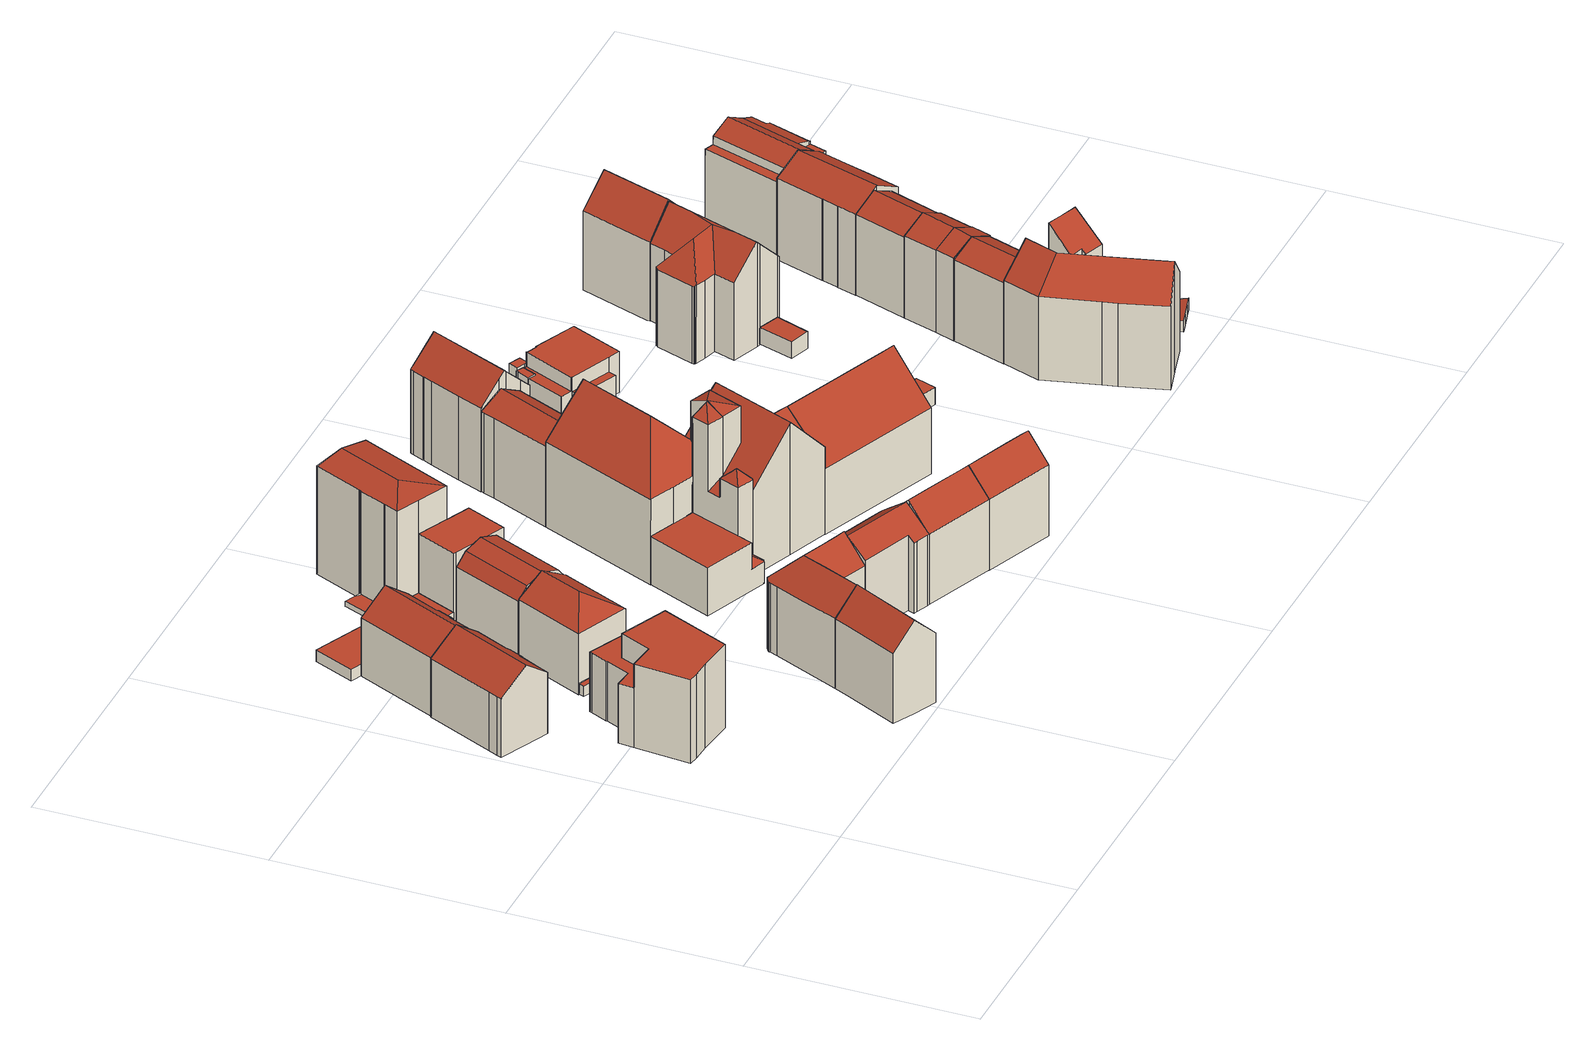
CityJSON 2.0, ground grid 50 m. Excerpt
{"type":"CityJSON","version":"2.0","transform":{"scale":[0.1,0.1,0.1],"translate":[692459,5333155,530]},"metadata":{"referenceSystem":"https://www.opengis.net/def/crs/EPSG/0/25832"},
"CityObjects":{
"building1":{"type":"Building","attributes":{"Gemeindeschluessel":"09162000","HoeheDach":"549.427","HoeheGrund":"530.940","Methode":"1000","NiedrigsteTraufeDesGebaeudes":"544.504","Geometrietyp2DReferenz":"3000","function":"31001_9998","roofType":"3100","measuredHeight":18.49,"storeysAboveGround":4},"geometry":[{"type":"MultiSurface","lod":"2","boundaries":[[[0,1,2,3]],[[2,1,4,5,6,7,8,9,10,11]],[[12,11,10,13,14,15,16]],[[17,4,1,0]],[[10,9,18,19,20,13]],[[18,9,8,21]],[[22,5,4,17]],[[23,14,13,20]],[[24,16,15,25]],[[21,26,27,22,17,0,3,28,29,24,25,23,20,19,18]],[[25,15,14,23]],[[26,7,6,27]],[[27,6,5,22]],[[21,8,7,26]],[[29,28,3,2,11,12,16,24]]],"semantics":{"surfaces":[{"type":"WallSurface"},{"type":"RoofSurface"},{"type":"GroundSurface"}],"values":[0,1,1,0,0,0,0,0,0,2,0,0,0,0,0]}}]},
"building2":{"type":"Building","attributes":{"Gemeindeschluessel":"09162000","HoeheDach":"550.210","HoeheGrund":"530.811","Methode":"1000","NiedrigsteTraufeDesGebaeudes":"544.610","Geometrietyp2DReferenz":"3000","function":"31001_1000","roofType":"9999","measuredHeight":19.4,"storeysAboveGround":5},"geometry":[{"type":"MultiSurface","lod":"2","boundaries":[[[30,31,32,33]],[[34,35,36,37]],[[38,39,40,41,42,43,44,45,46,47,48,49,50,51]],[[39,52,53,40]],[[54,45,44,55]],[[56,57,58,59,60,30,33,34,37,61,62,63,64,65,66,54,55]],[[58,41,40,59]],[[61,51,50,62]],[[62,50,49,63]],[[38,67,52,39]],[[59,40,53,68,60]],[[57,42,41,58]],[[60,68,31,30]],[[51,69,67,38]],[[64,48,47,65]],[[35,32,31,68,53,52,67,69,36]],[[66,46,45,54]],[[33,32,35,34]],[[37,36,69,51,61]],[[65,47,46,66]],[[56,43,42,57]],[[55,44,43,56]],[[63,49,48,64]]],"semantics":{"surfaces":[{"type":"WallSurface"},{"type":"RoofSurface"},{"type":"GroundSurface"}],"values":[0,0,1,0,0,2,0,0,0,0,0,0,0,0,0,1,0,0,0,0,0,0,0]}}]},
"building3":{"type":"Building","attributes":{"Gemeindeschluessel":"09162000","HoeheDach":"549.444","HoeheGrund":"531.095","Methode":"2000","NiedrigsteTraufeDesGebaeudes":"544.050","Geometrietyp2DReferenz":"3000","function":"31001_9998","roofType":"3100","measuredHeight":18.35,"storeysAboveGround":4},"geometry":[{"type":"MultiSurface","lod":"2","boundaries":[[[70,71,72,73]],[[74,70,73,75,76,77,78,79,80]],[[77,81,82,78]],[[75,83,84,76]],[[79,85,86,80]],[[87,88,89,86,85]],[[73,72,83,75]],[[76,84,81,77]],[[78,82,87,85,79]],[[74,89,88,71,70]],[[80,86,89,74]],[[82,81,84,83,72,71,88,87]]],"semantics":{"surfaces":[{"type":"WallSurface"},{"type":"GroundSurface"},{"type":"RoofSurface"}],"values":[0,1,0,0,0,2,0,0,0,0,0,2]}}]},
"building4":{"type":"Building","attributes":{"Gemeindeschluessel":"09162000","HoeheDach":"533.754","HoeheGrund":"531.356","Methode":"1000","NiedrigsteTraufeDesGebaeudes":"533.754","Geometrietyp2DReferenz":"3000","function":"51009_1610","roofType":"1000","measuredHeight":2.4},"geometry":[{"type":"MultiSurface","lod":"2","boundaries":[[[90,91,92,93]],[[94,95,91,90]],[[96,97,95,94]],[[93,92,97,96]],[[94,90,93,96]],[[97,92,91,95]]],"semantics":{"surfaces":[{"type":"WallSurface"},{"type":"GroundSurface"},{"type":"RoofSurface"}],"values":[0,0,0,0,1,2]}}]},
"building5":{"type":"Building","attributes":{"Gemeindeschluessel":"09162000","HoeheDach":"552.947","HoeheGrund":"531.330","Methode":"1000","NiedrigsteTraufeDesGebaeudes":"547.416","Geometrietyp2DReferenz":"3000","function":"31001_1000","roofType":"3100","measuredHeight":21.62,"storeysAboveGround":5},"geometry":[{"type":"MultiSurface","lod":"2","boundaries":[[[98,99,100,101,102,103]],[[104,105,103,102,101,106,107,108]],[[109,110,108,107,106,111]],[[111,106,101,100]],[[105,104,112,113,98,103]],[[108,110,112,104]],[[112,110,109,113]],[[113,109,111,100,99,98]]],"semantics":{"surfaces":[{"type":"WallSurface"},{"type":"GroundSurface"},{"type":"RoofSurface"}],"values":[0,1,0,0,0,0,2,2]}}]},
"building6":{"type":"Building","attributes":{"Gemeindeschluessel":"09162000","HoeheDach":"549.270","HoeheGrund":"531.230","Methode":"2000","NiedrigsteTraufeDesGebaeudes":"545.328","Geometrietyp2DReferenz":"3000","function":"31001_1000","roofType":"3200","measuredHeight":18.04,"storeysAboveGround":4},"geometry":[{"type":"MultiSurface","lod":"2","boundaries":[[[114,115,116,117,118,119]],[[117,120,118]],[[120,121,122,123,118]],[[124,125,116,115]],[[115,114,119,126,127,128,124]],[[117,116,125,121,120]],[[122,121,125,124,128,127,126,123]],[[118,123,126,119]]],"semantics":{"surfaces":[{"type":"WallSurface"},{"type":"RoofSurface"},{"type":"GroundSurface"}],"values":[0,1,1,0,2,1,0,0]}}]},
"building7":{"type":"Building","attributes":{"Gemeindeschluessel":"09162000","HoeheDach":"533.788","HoeheGrund":"531.127","Methode":"1000","NiedrigsteTraufeDesGebaeudes":"533.788","Geometrietyp2DReferenz":"3000","function":"31001_2000","roofType":"1000","measuredHeight":2.66},"geometry":[{"type":"MultiSurface","lod":"2","boundaries":[[[129,130,131,132]],[[133,134,131,130]],[[130,129,135,133]],[[133,135,136,134]],[[131,134,136,132]],[[132,136,135,129]]],"semantics":{"surfaces":[{"type":"GroundSurface"},{"type":"WallSurface"},{"type":"RoofSurface"}],"values":[0,1,1,2,1,1]}}]},
"building8":{"type":"Building","attributes":{"Gemeindeschluessel":"09162000","HoeheDach":"552.898","HoeheGrund":"531.280","Methode":"1000","NiedrigsteTraufeDesGebaeudes":"547.350","Geometrietyp2DReferenz":"3000","function":"31001_1000","roofType":"3100","measuredHeight":21.62,"storeysAboveGround":5},"geometry":[{"type":"MultiSurface","lod":"2","boundaries":[[[111,137,138,139,140,141,142,143,144,145,146]],[[140,139,147,148,149]],[[150,151,152,153,138]],[[148,147,154,155]],[[156,157,158,159]],[[160,144,143,161]],[[106,111,146,101]],[[151,162,163,164,165,152]],[[146,145,144,160,166,101]],[[138,153,152,165,167,158,157,154,147,139]],[[155,154,157,156]],[[163,162,168,169,108,106,101,166,160,161,170,171,149,148,155,156,159,172,164]],[[108,169,168,150,173,174]],[[167,165,164,172,159,158]],[[174,173,150,138,137,111]],[[108,174,111,106]],[[162,151,150,168]],[[161,143,142,170]],[[170,142,141,171]],[[171,141,140,149]]],"semantics":{"surfaces":[{"type":"RoofSurface"},{"type":"WallSurface"},{"type":"GroundSurface"}],"values":[0,1,0,1,1,1,1,1,1,0,1,2,1,1,0,1,1,1,1,1]}}]},
"building9":{"type":"Building","attributes":{"Gemeindeschluessel":"09162000","HoeheDach":"548.872","HoeheGrund":"531.219","Methode":"2000","NiedrigsteTraufeDesGebaeudes":"544.925","Geometrietyp2DReferenz":"3000","function":"31001_1000","roofType":"3100","measuredHeight":17.65,"storeysAboveGround":4},"geometry":[{"type":"MultiSurface","lod":"2","boundaries":[[[175,176,177,124]],[[178,179,180,181,182]],[[175,178,182,183,184,176]],[[185,184,183,186]],[[187,188,180,179]],[[189,181,180,188]],[[187,124,177,185,186,189,188]],[[187,179,178,175,124]],[[186,183,182,181,189]],[[177,176,184,185]]],"semantics":{"surfaces":[{"type":"WallSurface"},{"type":"RoofSurface"},{"type":"GroundSurface"}],"values":[0,0,0,1,0,1,0,2,1,1]}}]},
"building10":{"type":"Building","attributes":{"Gemeindeschluessel":"09162000","HoeheDach":"534.609","HoeheGrund":"531.160","Methode":"1000","NiedrigsteTraufeDesGebaeudes":"534.609","Geometrietyp2DReferenz":"3000","function":"31001_9998","roofType":"1000","measuredHeight":3.45,"storeysAboveGround":1},"geometry":[{"type":"MultiSurface","lod":"2","boundaries":[[[190,191,192,193]],[[192,191,194,195]],[[196,197,190,193]],[[197,194,191,190]],[[196,195,194,197]],[[193,192,195,196]]],"semantics":{"surfaces":[{"type":"WallSurface"},{"type":"RoofSurface"},{"type":"GroundSurface"}],"values":[0,1,2,0,0,0]}}]},
"building11":{"type":"Building","attributes":{"Gemeindeschluessel":"09162000","HoeheDach":"548.268","HoeheGrund":"531.150","Methode":"1000","NiedrigsteTraufeDesGebaeudes":"548.268","Geometrietyp2DReferenz":"3000","function":"31001_9998","roofType":"1000","measuredHeight":17.12,"storeysAboveGround":6},"geometry":[{"type":"MultiSurface","lod":"2","boundaries":[[[198,199,200,201]],[[202,203,204,205]],[[199,206,207,200]],[[206,199,198,208,203,202,209]],[[206,209,210,207]],[[209,202,205,210]],[[210,205,204,211,201,200,207]],[[203,208,211,204]],[[208,198,201,211]]],"semantics":{"surfaces":[{"type":"WallSurface"},{"type":"RoofSurface"},{"type":"GroundSurface"}],"values":[0,0,0,1,0,0,2,0,0]}}]},
"building12":{"type":"Building","attributes":{"Gemeindeschluessel":"09162000","HoeheDach":"557.270","HoeheGrund":"531.040","Methode":"2000","NiedrigsteTraufeDesGebaeudes":"532.200","Geometrietyp2DReferenz":"3000","function":"31001_9998","roofType":"3200","measuredHeight":26.23,"storeysAboveGround":9},"geometry":[{"type":"MultiSurface","lod":"2","boundaries":[[[212,213,214,215,216,217]],[[218,219,220,221,222,223,224,225]],[[226,227,228,229]],[[230,231,227,226]],[[232,233,234,222,221,235,236]],[[237,238,239,240,241,218,225]],[[214,213,231,230]],[[233,232,242,243]],[[241,244,245,235,221,220,219,218]],[[228,227,246,247]],[[227,231,213,212,246]],[[248,247,239,238]],[[229,228,247,248]],[[246,212,217,242,232,236,249,250,240,239,247]],[[243,242,217,216]],[[230,226,229,248,238,237,225,224,223,222,234,233,243,216,215,214]],[[240,250,249,236,235,245,244,241]]],"semantics":{"surfaces":[{"type":"WallSurface"},{"type":"RoofSurface"},{"type":"GroundSurface"}],"values":[0,0,0,0,0,0,0,0,1,1,1,0,0,1,0,2,0]}}]},
"building13":{"type":"Building","attributes":{"Gemeindeschluessel":"09162000","HoeheDach":"552.222","HoeheGrund":"531.120","Methode":"1000","NiedrigsteTraufeDesGebaeudes":"547.397","Geometrietyp2DReferenz":"3000","function":"31001_1000","roofType":"3100","measuredHeight":21.1,"storeysAboveGround":5},"geometry":[{"type":"MultiSurface","lod":"2","boundaries":[[[251,252,253,254]],[[255,256,165,257,258,259]],[[254,253,260,261]],[[262,263,255,259]],[[264,265,266,267]],[[257,165,268,269]],[[264,267,270,271,272,251,254,261,262,259,258,257,269,273,274]],[[261,260,263,262]],[[272,275,252,251]],[[276,266,265,277,278,268,165,256]],[[269,268,278,273]],[[274,277,265,264]],[[263,260,253,252,275,279,276,256,255]],[[273,278,277,274]],[[279,271,270,267,266,276]],[[271,279,275,272]]],"semantics":{"surfaces":[{"type":"WallSurface"},{"type":"GroundSurface"},{"type":"RoofSurface"}],"values":[0,0,0,0,0,0,1,0,0,2,0,0,2,0,0,0]}}]},
"building14":{"type":"Building","attributes":{"Gemeindeschluessel":"09162000","HoeheDach":"566.172","HoeheGrund":"531.125","Methode":"2000","NiedrigsteTraufeDesGebaeudes":"536.093","Geometrietyp2DReferenz":"3000","function":"31001_9998","roofType":"1000","measuredHeight":35.05,"storeysAboveGround":2},"geometry":[{"type":"MultiSurface","lod":"2","boundaries":[[[280,281,282,283]],[[284,285,286,287]],[[288,289,290,291,292,293]],[[294,280,283,295]],[[296,297,298,299,300]],[[301,302,296,300,292,291]],[[303,304,305,306,307]],[[306,305,308,309]],[[282,310,283]],[[309,308,286,285]],[[304,311,281,280,294,287,286,308,305]],[[287,294,295,284]],[[312,290,289,313]],[[299,293,292,300]],[[311,313,289,288,310,282,281]],[[304,303,314,315,302,301,312,313,311]],[[301,291,290,312]],[[298,316,317,299]],[[315,314,316,298,297]],[[318,307,306,309,319]],[[288,293,319,285,284,295,283,310]],[[309,285,319]],[[315,297,296,302]],[[317,318,319,293,299]],[[314,303,307,318,317,316]]],"semantics":{"surfaces":[{"type":"RoofSurface"},{"type":"WallSurface"},{"type":"GroundSurface"}],"values":[0,1,0,1,0,1,1,0,0,0,1,0,1,1,1,2,1,0,1,0,1,0,1,1,1]}}]},
"building15":{"type":"Building","attributes":{"Gemeindeschluessel":"09162000","HoeheDach":"552.764","HoeheGrund":"531.120","Methode":"1000","NiedrigsteTraufeDesGebaeudes":"547.438","Geometrietyp2DReferenz":"3000","function":"31001_1000","roofType":"3100","measuredHeight":21.64,"storeysAboveGround":5},"geometry":[{"type":"MultiSurface","lod":"2","boundaries":[[[320,321,322,267,323,271]],[[324,325,326,327,328,329]],[[329,328,330,331,332,322,321]],[[324,329,321,320,275]],[[333,330,328,327]],[[334,331,330,333]],[[272,275,320,271]],[[267,322,332,264]],[[264,332,331,334]],[[326,325,272,271,323,267,264,334,333,327]],[[325,324,275,272]]],"semantics":{"surfaces":[{"type":"WallSurface"},{"type":"RoofSurface"},{"type":"GroundSurface"}],"values":[0,0,1,1,0,0,0,0,0,2,0]}}]},
"building16":{"type":"Building","attributes":{"Gemeindeschluessel":"09162000","HoeheDach":"560.820","HoeheGrund":"531.040","Methode":"2000","NiedrigsteTraufeDesGebaeudes":"550.712","Geometrietyp2DReferenz":"3000","function":"31001_9998","roofType":"3200","measuredHeight":29.78,"storeysAboveGround":4},"geometry":[{"type":"MultiSurface","lod":"2","boundaries":[[[335,336,337,338]],[[339,340,341,342,343]],[[341,344,337,336,345,346,347,342]],[[348,349,350,351,352,353,354,335,338,355]],[[351,356,357,352]],[[353,352,357,347,346]],[[350,358,356,351]],[[348,340,339,349]],[[353,346,345,354]],[[338,337,344,355]],[[348,355,344,341,340]],[[354,345,336,335]],[[350,349,339,343,358]],[[343,342,347,357,356,358]]],"semantics":{"surfaces":[{"type":"WallSurface"},{"type":"RoofSurface"},{"type":"GroundSurface"}],"values":[0,1,1,2,0,0,0,0,0,0,0,0,0,1]}}]},
"building17":{"type":"Building","attributes":{"Gemeindeschluessel":"09162000","HoeheDach":"566.420","HoeheGrund":"530.982","Methode":"2000","NiedrigsteTraufeDesGebaeudes":"550.493","Geometrietyp2DReferenz":"3000","function":"31001_9998","roofType":"3100","measuredHeight":35.44,"storeysAboveGround":5},"geometry":[{"type":"MultiSurface","lod":"2","boundaries":[[[348,359,360,361,362,363]],[[364,363,362]],[[365,366,367,368]],[[369,370,371,372,373]],[[374,366,365,375,369,373,376,377]],[[378,379,380,381]],[[382,364,362,361]],[[379,360,359,380]],[[365,368,381,380,359,348,355,338,370,369,375]],[[383,384,385,386]],[[383,386,363]],[[378,387,372,371,388,389,385,384,382,361,360,379]],[[364,382,384,383]],[[374,377,390]],[[374,390,376,373,372,387,367,366]],[[364,383,363]],[[377,376,390]],[[338,388,371,370]],[[355,348,363,386,385,389]],[[381,368,367,387,378]],[[389,388,338,355]]],"semantics":{"surfaces":[{"type":"WallSurface"},{"type":"RoofSurface"},{"type":"GroundSurface"}],"values":[0,1,0,0,0,0,0,0,2,0,1,1,0,1,1,1,1,0,0,0,0]}}]},
"building18":{"type":"Building","attributes":{"Gemeindeschluessel":"09162000","HoeheDach":"552.790","HoeheGrund":"531.010","Methode":"1000","NiedrigsteTraufeDesGebaeudes":"547.455","Geometrietyp2DReferenz":"3000","function":"31001_1000","roofType":"3100","measuredHeight":21.78,"storeysAboveGround":5},"geometry":[{"type":"MultiSurface","lod":"2","boundaries":[[[391,392,393,394]],[[324,329,395,328,396,397,398,399]],[[394,400,401,402,399,398,397,396,403,391]],[[404,405,406,329,324]],[[406,393,392,407,328,395,329]],[[407,392,391,403,396,328]],[[401,405,404,402]],[[402,404,324,399]],[[405,401,400,394,393,406]]],"semantics":{"surfaces":[{"type":"WallSurface"},{"type":"GroundSurface"},{"type":"RoofSurface"}],"values":[0,0,1,2,2,0,0,0,0]}}]},
"building19":{"type":"Building","attributes":{"Gemeindeschluessel":"09162000","HoeheDach":"552.504","HoeheGrund":"530.954","Methode":"1000","NiedrigsteTraufeDesGebaeudes":"549.576","Geometrietyp2DReferenz":"3000","function":"31001_1000","roofType":"3100","measuredHeight":21.55,"storeysAboveGround":6},"geometry":[{"type":"MultiSurface","lod":"2","boundaries":[[[408,409,410,411]],[[412,413,411,410]],[[408,411,413,414,415,416,417,418]],[[352,353,419,417,416]],[[420,414,413,412]],[[352,351,420,412,410,409,421,422,423,424,353]],[[352,416,415,351]],[[421,425,426,422]],[[422,426,427,423]],[[423,427,428,424]],[[424,428,419,353]],[[351,415,414,420]],[[421,409,408,418,425]],[[419,428,427,426,425,418,417]]],"semantics":{"surfaces":[{"type":"WallSurface"},{"type":"RoofSurface"},{"type":"GroundSurface"}],"values":[0,0,1,0,0,2,0,0,0,0,0,0,0,1]}}]},
"building20":{"type":"Building","attributes":{"Gemeindeschluessel":"09162000","HoeheDach":"533.418","HoeheGrund":"531.180","Methode":"1000","NiedrigsteTraufeDesGebaeudes":"533.418","Geometrietyp2DReferenz":"3000","function":"31001_2000","roofType":"1000","measuredHeight":2.24},"geometry":[{"type":"MultiSurface","lod":"2","boundaries":[[[429,430,431,432]],[[433,434,435,436]],[[436,429,432,437,438,439,433]],[[436,435,430,429]],[[440,434,433,439,438,441]],[[430,435,434,440,441,442,431]],[[431,442,441,438,437,432]]],"semantics":{"surfaces":[{"type":"WallSurface"},{"type":"GroundSurface"},{"type":"RoofSurface"}],"values":[0,0,1,0,0,2,0]}}]},
"building21":{"type":"Building","attributes":{"name":"Grund- und Mittelschule München, Weilerstraße 1","Gemeindeschluessel":"09162000","HoeheDach":"556.092","HoeheGrund":"530.940","Methode":"1000","NiedrigsteTraufeDesGebaeudes":"546.107","Geometrietyp2DReferenz":"3000","function":"31001_9998","roofType":"3100","measuredHeight":25.15,"storeysAboveGround":3},"geometry":[{"type":"MultiSurface","lod":"2","boundaries":[[[443,444,445,446,447,448]],[[448,447,449,450]],[[451,452,453,454,455,456,457,377]],[[458,456,455,459]],[[460,453,452,461]],[[446,445,451,377,449,447]],[[459,455,454,462]],[[449,377,457,463,464,450]],[[463,457,456,458]],[[462,454,453,460]],[[460,461,465,444,443,448,450,464,463,458,459,462]],[[445,444,465,461,452,451]]],"semantics":{"surfaces":[{"type":"WallSurface"},{"type":"RoofSurface"},{"type":"GroundSurface"}],"values":[0,0,1,0,0,1,0,0,0,0,2,0]}}]},
"building22":{"type":"Building","attributes":{"Gemeindeschluessel":"09162000","HoeheDach":"556.210","HoeheGrund":"530.771","Methode":"2000","NiedrigsteTraufeDesGebaeudes":"548.883","Geometrietyp2DReferenz":"3000","function":"31001_1000","roofType":"3100","measuredHeight":25.44,"storeysAboveGround":6},"geometry":[{"type":"MultiSurface","lod":"2","boundaries":[[[466,467,468,469,470,471,472,473,474,475,476,477,478,479,480,481,482,483,484,485,486,487,488]],[[469,489,490,470]],[[488,491,492,466]],[[470,490,493,471]],[[467,494,495,468]],[[483,496,497,484]],[[471,493,498,472]],[[484,497,499,485]],[[472,498,500,473]],[[481,501,502,503,482]],[[473,500,504,474]],[[478,505,506,479]],[[503,502,507,492,491,508,509,499,497,496]],[[482,503,496,483]],[[487,508,491,488]],[[477,510,505,478]],[[476,511,510,477]],[[480,512,501,481]],[[468,495,489,469]],[[485,499,509,486]],[[474,504,513,475]],[[479,506,512,480]],[[501,512,506,505,510,511,513,504,500,498,493,490,489,495,494,507,502]],[[475,513,511,476]],[[466,492,507,494,467]],[[486,509,508,487]]],"semantics":{"surfaces":[{"type":"GroundSurface"},{"type":"WallSurface"},{"type":"RoofSurface"}],"values":[0,1,1,1,1,1,1,1,1,1,1,1,2,1,1,1,1,1,1,1,1,1,2,1,1,1]}}]},
"building23":{"type":"Building","attributes":{"Gemeindeschluessel":"09162000","HoeheDach":"533.412","HoeheGrund":"530.890","Methode":"1000","NiedrigsteTraufeDesGebaeudes":"533.412","Geometrietyp2DReferenz":"3000","function":"31001_2000","roofType":"1000","measuredHeight":2.52},"geometry":[{"type":"MultiSurface","lod":"2","boundaries":[[[514,515,516,517]],[[518,519,520,521]],[[522,519,518,523,515,514]],[[522,514,517,524]],[[515,523,525,516]],[[517,516,525,521,520,524]],[[523,518,521,525]],[[519,522,524,520]]],"semantics":{"surfaces":[{"type":"WallSurface"},{"type":"RoofSurface"},{"type":"GroundSurface"}],"values":[0,0,1,0,0,2,0,0]}}]},
"building24":{"type":"Building","attributes":{"Gemeindeschluessel":"09162000","HoeheDach":"534.927","HoeheGrund":"530.900","Methode":"1000","NiedrigsteTraufeDesGebaeudes":"534.927","Geometrietyp2DReferenz":"3000","function":"31001_2000","roofType":"1000","measuredHeight":4.03},"geometry":[{"type":"MultiSurface","lod":"2","boundaries":[[[526,527,528,529]],[[530,531,532,533]],[[459,534,528,527]],[[535,536,537,460]],[[538,539,540,541]],[[533,532,542,543]],[[530,533,543,535,460,462,459,527,526,538,541,544]],[[542,532,531,545,540,539,529,528,534,546,537,536]],[[541,540,545,544]],[[462,460,537,546]],[[530,544,545,531]],[[526,529,539,538]],[[535,543,542,536]],[[459,462,546,534]]],"semantics":{"surfaces":[{"type":"WallSurface"},{"type":"GroundSurface"},{"type":"RoofSurface"}],"values":[0,0,0,0,0,0,1,2,0,0,0,0,0,0]}}]},
"building25":{"type":"Building","attributes":{"Gemeindeschluessel":"09162000","HoeheDach":"536.830","HoeheGrund":"530.780","Methode":"2000","NiedrigsteTraufeDesGebaeudes":"536.830","Geometrietyp2DReferenz":"3000","function":"51009_1610","roofType":"1000","measuredHeight":6.05},"geometry":[{"type":"MultiSurface","lod":"2","boundaries":[[[547,548,549,550]],[[551,552,553,554]],[[555,547,550,551,554]],[[553,552,549,548,556]],[[550,549,552,551]],[[555,556,548,547]],[[554,553,556,555]]],"semantics":{"surfaces":[{"type":"WallSurface"},{"type":"GroundSurface"},{"type":"RoofSurface"}],"values":[0,0,1,2,0,0,0]}}]},
"building26":{"type":"Building","attributes":{"Gemeindeschluessel":"09162000","HoeheDach":"539.860","HoeheGrund":"530.420","Methode":"2000","NiedrigsteTraufeDesGebaeudes":"536.630","Geometrietyp2DReferenz":"3000","function":"31001_1000","roofType":"1000","measuredHeight":9.44,"storeysAboveGround":3},"geometry":[{"type":"MultiSurface","lod":"2","boundaries":[[[557,558,559,560]],[[561,562,563,564]],[[565,566,567,568,569,570,571]],[[558,557,572,573,574,575,576]],[[577,578,579,574,573,572,580,581,582,583,584,585,561,564,568,567,566,586,587,588,589]],[[560,559,590,591,582,581,580]],[[585,592,562,561]],[[558,576,590,559]],[[593,594,595,596]],[[566,565,597,586]],[[591,590,576,575,598,599,600,601,597,565,571,602]],[[579,598,575,574]],[[588,595,594,589]],[[603,570,569,563,562,592,604]],[[584,604,592,585]],[[596,601,600,593]],[[603,602,571,570]],[[578,577,589,594,593,600,599]],[[583,582,591,602,603,604,584]],[[597,601,596,595,588,587,586]],[[578,599,598,579]],[[572,557,560,580]],[[564,563,569,568]]],"semantics":{"surfaces":[{"type":"RoofSurface"},{"type":"WallSurface"},{"type":"GroundSurface"}],"values":[0,1,1,1,2,1,1,1,0,1,0,1,1,0,1,1,1,1,1,1,1,1,1]}}]},
"building27":{"type":"Building","attributes":{"Gemeindeschluessel":"09162000","HoeheDach":"533.164","HoeheGrund":"530.810","Methode":"3100","NiedrigsteTraufeDesGebaeudes":"533.164","Geometrietyp2DReferenz":"3000","function":"31001_2000","roofType":"1000","measuredHeight":2.35},"geometry":[{"type":"MultiSurface","lod":"2","boundaries":[[[605,606,607,608,609]],[[610,611,607,606]],[[612,613,611,610,614]],[[613,612,609,608]],[[612,614,605,609]],[[614,610,606,605]],[[611,613,608,607]]],"semantics":{"surfaces":[{"type":"GroundSurface"},{"type":"WallSurface"},{"type":"RoofSurface"}],"values":[0,1,2,1,1,1,1]}}]},
"building28":{"type":"Building","attributes":{"Gemeindeschluessel":"09162000","HoeheDach":"534.521","HoeheGrund":"530.570","Methode":"1000","NiedrigsteTraufeDesGebaeudes":"534.521","Geometrietyp2DReferenz":"3000","function":"31001_2000","roofType":"1000","measuredHeight":3.95},"geometry":[{"type":"MultiSurface","lod":"2","boundaries":[[[615,616,617,618]],[[616,619,620,617]],[[619,621,622,620]],[[620,622,618,617]],[[621,615,618,622]],[[616,615,621,619]]],"semantics":{"surfaces":[{"type":"WallSurface"},{"type":"GroundSurface"},{"type":"RoofSurface"}],"values":[0,0,0,1,0,2]}}]},
"building29":{"type":"Building","attributes":{"Gemeindeschluessel":"09162000","HoeheDach":"556.290","HoeheGrund":"530.720","Methode":"2000","NiedrigsteTraufeDesGebaeudes":"549.274","Geometrietyp2DReferenz":"3000","function":"31001_9998","roofType":"3100","measuredHeight":25.57,"storeysAboveGround":5},"geometry":[{"type":"MultiSurface","lod":"2","boundaries":[[[623,624,625,626,627,628]],[[629,630,631,632]],[[633,634,635,636]],[[637,638,639,640]],[[625,624,641,642]],[[643,644,645,646]],[[642,641,630,629]],[[623,628,643,646,647,648,649]],[[650,651,652,653]],[[654,655,656,657,658,659,660,661]],[[662,663,664,665]],[[666,667,668,669]],[[636,635,670,671]],[[670,635,634,661,660,649,672]],[[673,653,652,644,643,628,627]],[[654,661,634,633]],[[665,664,651,650]],[[660,659,658,668,667,631,630,641,624,623,649]],[[652,651,664,663,674,645,644]],[[648,647,675,676,640,639]],[[665,650,653,673,627,626,625,642,629,632,666,669,657,656,655,654,633,636,671,677,637,640,676,675,678,679,662]],[[679,674,663,662]],[[672,649,648,639,638]],[[669,668,658,657]],[[677,671,670,672,638,637]],[[632,631,667,666]],[[646,645,674,679,678,675,647]]],"semantics":{"surfaces":[{"type":"WallSurface"},{"type":"RoofSurface"},{"type":"GroundSurface"}],"values":[0,0,0,0,0,0,0,1,0,0,0,0,0,1,0,0,0,1,1,0,2,0,1,0,0,0,0]}}]},
"building30":{"type":"Building","attributes":{"Gemeindeschluessel":"09162000","HoeheDach":"554.835","HoeheGrund":"530.360","Methode":"2000","NiedrigsteTraufeDesGebaeudes":"548.283","Geometrietyp2DReferenz":"3000","function":"31001_1000","roofType":"3100","measuredHeight":24.48,"storeysAboveGround":6},"geometry":[{"type":"MultiSurface","lod":"2","boundaries":[[[680,681,682,683]],[[684,685,686,687,688,689,690,691,692,693,694]],[[695,696,697,698]],[[699,700,701,702]],[[703,704,705,706,682,681,701,707]],[[708,709,710,711,712]],[[713,698,697,693,692]],[[684,694,703]],[[714,687,686,715]],[[705,716,717,706]],[[718,689,688,719]],[[720,721,722,723]],[[685,684,703,724,725]],[[723,722,726,727]],[[713,692,691,728]],[[729,715,686,685,725]],[[727,726,700,699]],[[730,731,710,709]],[[732,690,689,718]],[[696,704,703,694,693,697]],[[708,712,721,720]],[[728,691,690,732]],[[733,729,725,724,734]],[[696,695,716,705,704]],[[712,711,707,701,700,726,722,721]],[[703,707,711,710,731,734,724]],[[730,733,734,731]],[[719,688,687,714]],[[729,733,730,709,708,720,723,727,699,702,680,683,717,716,695,698,713,728,732,718,719,714,715]],[[683,682,706,717]],[[680,702,701,681]]],"semantics":{"surfaces":[{"type":"WallSurface"},{"type":"RoofSurface"},{"type":"GroundSurface"}],"values":[0,1,0,0,1,0,0,1,0,0,0,0,1,0,0,0,0,0,0,1,0,0,0,0,1,1,0,0,2,0,0]}}]},
"building31":{"type":"Building","attributes":{"Gemeindeschluessel":"09162000","HoeheDach":"552.298","HoeheGrund":"530.580","Methode":"1000","NiedrigsteTraufeDesGebaeudes":"549.452","Geometrietyp2DReferenz":"3000","function":"31001_1000","roofType":"3100","measuredHeight":21.72,"storeysAboveGround":6},"geometry":[{"type":"MultiSurface","lod":"2","boundaries":[[[735,736,737,738,739,740,741,742]],[[743,744,745,746,741,740,739,738]],[[744,743,747,748,749,745]],[[749,750,742,741,746,745]],[[738,737,747,743]],[[747,737,736,748]],[[748,736,735,742,750,749]]],"semantics":{"surfaces":[{"type":"WallSurface"},{"type":"GroundSurface"},{"type":"RoofSurface"}],"values":[0,1,0,0,0,2,2]}}]},
"building32":{"type":"Building","attributes":{"Gemeindeschluessel":"09162000","HoeheDach":"552.332","HoeheGrund":"530.580","Methode":"1000","NiedrigsteTraufeDesGebaeudes":"549.779","Geometrietyp2DReferenz":"3000","function":"31001_9998","roofType":"3100","measuredHeight":21.75},"geometry":[{"type":"MultiSurface","lod":"2","boundaries":[[[741,751,752,753]],[[736,754,752,751]],[[739,738,755,736,751,741]],[[738,739,741,753,756,757]],[[754,758,757,756,753,752]],[[755,758,754,736]],[[757,758,755,738]]],"semantics":{"surfaces":[{"type":"WallSurface"},{"type":"RoofSurface"},{"type":"GroundSurface"}],"values":[0,1,0,2,0,1,0]}}]},
"building33":{"type":"Building","attributes":{"Gemeindeschluessel":"09162000","HoeheDach":"552.389","HoeheGrund":"530.560","Methode":"1000","NiedrigsteTraufeDesGebaeudes":"549.606","Geometrietyp2DReferenz":"3000","function":"31001_1000","roofType":"3100","measuredHeight":21.83,"storeysAboveGround":6},"geometry":[{"type":"MultiSurface","lod":"2","boundaries":[[[757,756,753,759,760,761]],[[762,763,764,765]],[[764,763,761,760,759,766]],[[756,757,762,765,767,753]],[[753,767,766,759]],[[761,763,762,757]],[[765,764,766,767]]],"semantics":{"surfaces":[{"type":"GroundSurface"},{"type":"RoofSurface"},{"type":"WallSurface"}],"values":[0,1,2,2,2,2,1]}}]},
"building34":{"type":"Building","attributes":{"Gemeindeschluessel":"09162000","HoeheDach":"533.527","HoeheGrund":"530.870","Methode":"1000","NiedrigsteTraufeDesGebaeudes":"532.983","Geometrietyp2DReferenz":"3000","function":"51009_1610","roofType":"2100","measuredHeight":2.66},"geometry":[{"type":"MultiSurface","lod":"2","boundaries":[[[768,769,770,771,772,773]],[[770,769,774,775]],[[776,773,772,777]],[[769,768,778,774]],[[770,775,779,771]],[[779,777,772,771]],[[775,774,778,776,777,779]],[[768,773,776,778]]],"semantics":{"surfaces":[{"type":"GroundSurface"},{"type":"WallSurface"},{"type":"RoofSurface"}],"values":[0,1,1,1,1,1,2,1]}}]},
"building35":{"type":"Building","attributes":{"Gemeindeschluessel":"09162000","HoeheDach":"555.051","HoeheGrund":"530.320","Methode":"1000","NiedrigsteTraufeDesGebaeudes":"548.708","Geometrietyp2DReferenz":"3000","function":"31001_9998","roofType":"3100","measuredHeight":24.73,"storeysAboveGround":5},"geometry":[{"type":"MultiSurface","lod":"2","boundaries":[[[780,781,782,783,784]],[[785,786,787,788,789,780,784,790]],[[784,783,782,791,792,790]],[[789,788,793,794,781,780]],[[795,794,793,796]],[[796,787,786,785,790,792,791,797,795]],[[796,793,788,787]],[[781,794,795,797,791,782]]],"semantics":{"surfaces":[{"type":"RoofSurface"},{"type":"WallSurface"},{"type":"GroundSurface"}],"values":[0,1,1,0,1,2,1,1]}}]},
"building36":{"type":"Building","attributes":{"Gemeindeschluessel":"09162000","HoeheDach":"552.280","HoeheGrund":"530.504","Methode":"1000","NiedrigsteTraufeDesGebaeudes":"549.325","Geometrietyp2DReferenz":"3000","function":"31001_1000","roofType":"3100","measuredHeight":21.78,"storeysAboveGround":5},"geometry":[{"type":"MultiSurface","lod":"2","boundaries":[[[798,799,800,801,802,803]],[[802,804,805,803]],[[798,806,807,808,799]],[[803,805,806,798]],[[799,808,809,800]],[[800,809,810,801]],[[810,809,808,807,811]],[[811,807,806,805,804]],[[801,810,811,804,802]]],"semantics":{"surfaces":[{"type":"GroundSurface"},{"type":"WallSurface"},{"type":"RoofSurface"}],"values":[0,1,1,1,1,1,2,2,1]}}]},
"building37":{"type":"Building","attributes":{"Gemeindeschluessel":"09162000","HoeheDach":"552.804","HoeheGrund":"530.372","Methode":"1000","NiedrigsteTraufeDesGebaeudes":"549.327","Geometrietyp2DReferenz":"3000","function":"31001_9998","roofType":"3100","measuredHeight":22.43,"storeysAboveGround":6},"geometry":[{"type":"MultiSurface","lod":"2","boundaries":[[[812,813,814,815,816,817]],[[818,813,812,819]],[[820,821,822,823]],[[824,825,818,819,826,827,828,829,830,831,832,820,823,833]],[[824,834,815,814,825]],[[812,817,827,826,819]],[[825,814,813,818]],[[833,835,834,824]],[[806,836,816,815,834,835,822,821,837,838,805]],[[828,836,806,829]],[[832,837,821,820]],[[829,806,805,830]],[[831,838,837,832]],[[823,822,835,833]],[[830,805,838,831]],[[827,817,816,836,828]]],"semantics":{"surfaces":[{"type":"RoofSurface"},{"type":"WallSurface"},{"type":"GroundSurface"}],"values":[0,1,1,2,1,1,1,1,0,1,1,1,1,1,1,1]}}]},
"building38":{"type":"Building","attributes":{"Gemeindeschluessel":"09162000","HoeheDach":"552.800","HoeheGrund":"530.166","Methode":"2000","NiedrigsteTraufeDesGebaeudes":"534.080","Geometrietyp2DReferenz":"3000","function":"31001_9998","roofType":"3100","measuredHeight":22.63,"storeysAboveGround":7},"geometry":[{"type":"MultiSurface","lod":"2","boundaries":[[[839,840,841,842]],[[843,844,845,846]],[[847,848,849,850]],[[851,852,853,854]],[[851,855,856,857,858,852]],[[855,859,860,842,841,861,856]],[[862,863,864,865,859,855,851,854,866,843,846,849,848,867,868,869]],[[868,867,870,871,872,873]],[[856,861,874,875,857]],[[858,857,875,876]],[[872,871,877,878,879]],[[866,854,853,876,875,874,880]],[[870,867,848,847]],[[858,876,853,852]],[[860,878,877,839,842]],[[846,845,850,849]],[[843,866,880,881,844]],[[862,882,883,863]],[[877,871,840,839]],[[864,884,885,865]],[[882,862,869,886]],[[847,850,845,844,881,840,871,870]],[[872,879,885,884,883,882,886,873]],[[868,873,886,869]],[[859,865,885,879,878,860]],[[863,883,884,864]],[[841,840,881,880,874,861]]],"semantics":{"surfaces":[{"type":"WallSurface"},{"type":"GroundSurface"},{"type":"RoofSurface"}],"values":[0,0,0,0,0,0,1,0,2,0,0,0,0,2,2,0,0,0,0,0,0,2,2,0,0,0,2]}}]}
},
"vertices":[
[120,671,9],[120,671,151],[117,665,151],[117,665,9],[130,693,152],[151,738,152],[158,734,145],[174,768,145],[166,773,152],[199,846,152],[147,870,194],[64,689,194],[63,689,193],[86,898,145],[17,748,145],[7,726,145],[3,716,145],[130,693,9],[199,846,9],[147,870,9],[86,898,9],[166,773,9],[151,738,9],[17,748,9],[3,716,9],[7,726,9],[174,768,9],[158,734,9],[64,689,9],[63,689,9],
[269,353,8],[269,353,202],[187,361,202],[187,361,8],[146,364,8],[146,364,202],[125,366,202],[125,366,8],[197,484,146],[228,554,146],[336,507,146],[337,508,146],[341,517,146],[357,553,146],[359,557,146],[223,619,146],[221,614,146],[204,577,146],[204,575,146],[180,521,146],[140,525,146],[137,491,146],[228,554,202],[336,507,202],[223,619,8],[359,557,8],[357,553,8],[341,517,8],[337,508,8],[336,507,8],[316,460,8],[137,491,8],[140,525,8],[180,521,8],[204,575,8],[204,577,8],[221,614,8],[197,484,202],[316,460,202],[137,491,202],
[281,1027,11],[281,1027,147],[248,954,147],[248,954,11],[224,1052,11],[256,951,11],[241,915,11],[232,919,11],[199,846,11],[86,898,11],[167,1078,11],[232,919,147],[199,846,148],[256,951,141],[241,915,140],[86,898,146],[167,1078,146],[144,871,194],[225,1052,194],[224,1052,194],
[264,659,14],[264,659,38],[316,638,38],[316,638,14],[259,647,14],[259,647,38],[310,625,14],[310,625,38],
[400,52,175],[459,174,174],[474,205,174],[474,205,13],[459,174,13],[400,52,13],[501,4,13],[450,28,13],[525,181,13],[526,181,13],[576,157,13],[526,181,229],[576,157,175],[525,181,229],[501,4,175],[450,28,229],
[382,610,12],[383,609,12],[383,609,153],[382,610,154],[264,659,154],[264,659,12],[349,693,193],[391,789,193],[339,812,158],[333,814,154],[450,763,12],[450,763,154],[333,814,12],[339,812,12],[391,789,12],
[382,1090,11],[342,1000,11],[143,1089,11],[182,1179,11],[342,1000,38],[143,1089,38],[382,1090,38],[182,1179,38],
[561,264,229],[583,316,229],[555,381,179],[552,379,176],[548,376,175],[546,373,174],[546,371,174],[539,355,174],[508,284,174],[474,205,175],[555,381,178],[555,381,13],[552,379,13],[614,245,174],[672,223,174],[692,275,229],[636,296,229],[560,382,176],[560,382,13],[564,382,13],[564,382,174],[568,381,174],[568,381,13],[539,355,13],[546,371,13],[672,223,13],[692,275,13],[713,326,13],[713,326,174],[508,284,13],[659,347,174],[614,245,13],[614,244,13],[546,373,13],[548,376,13],[659,347,13],[614,244,174],[576,157,174],
[519,922,12],[519,922,150],[450,763,149],[462,948,12],[402,974,12],[402,974,149],[425,964,175],[462,948,188],[462,947,189],[500,930,175],[431,771,175],[393,788,189],[333,815,12],[333,815,149],[355,805,175],
[435,1067,12],[435,1067,46],[396,977,46],[396,977,12],[382,1090,46],[342,1000,46],[342,1000,12],[382,1090,12],
[461,948,183],[402,974,183],[402,974,11],[461,948,11],[504,1036,183],[558,1012,183],[558,1012,11],[504,1036,11],[396,977,183],[396,977,11],[519,922,183],[435,1067,183],[435,1067,11],[519,922,11],
[535,1270,273],[596,1244,261],[596,1244,10],[535,1270,10],[473,1297,10],[473,1297,261],[361,1139,22],[361,1140,22],[387,1201,22],[387,1202,22],[387,1202,10],[387,1201,10],[361,1140,10],[361,1139,10],[504,1036,10],[504,1036,261],[435,1067,261],[435,1067,10],[520,1072,10],[520,1072,261],[424,1185,261],[424,1185,10],[424,1186,10],[424,1186,22],[424,1186,261],[396,1124,10],[397,1123,10],[397,1123,261],[396,1124,261],[396,1124,22],[425,1188,261],[425,1188,10],[397,1125,22],[423,1185,22],[470,1124,273],[382,1090,261],[382,1090,10],[423,1185,261],[397,1125,261],
[818,152,11],[818,152,174],[792,162,174],[792,162,11],[672,223,185],[689,268,222],[713,326,11],[689,268,11],[672,223,11],[783,165,174],[783,165,11],[788,180,11],[788,180,186],[865,255,11],[865,255,184],[850,217,215],[850,217,11],[836,279,174],[836,279,11],[846,208,11],[844,201,11],[824,150,11],[861,270,11],[869,267,11],[824,150,174],[846,208,222],[869,267,174],[861,270,174],[844,201,216],
[817,583,345],[832,621,362],[831,622,362],[779,598,345],[767,568,191],[767,568,235],[805,553,235],[805,553,209],[794,637,123],[744,656,123],[684,680,123],[622,534,123],[737,489,123],[750,522,123],[817,583,209],[779,598,191],[771,476,61],[772,478,63],[773,479,63],[750,522,88],[737,489,61],[622,534,11],[771,476,11],[787,507,11],[802,546,11],[802,546,237],[788,508,237],[787,507,236],[805,552,237],[778,537,259],[794,637,345],[832,621,11],[684,680,11],[744,656,11],[778,480,11],[772,478,11],[778,480,61],[787,507,61],[787,507,235],[750,522,235],
[844,201,226],[844,203,228],[850,217,213],[844,203,11],[983,89,175],[983,89,11],[1004,141,11],[1024,193,11],[1024,193,175],[1004,141,228],[976,213,175],[871,253,175],[865,255,175],[976,213,11],[871,253,11],
[985,865,10],[985,865,208],[908,682,207],[908,682,10],[744,656,208],[832,621,208],[848,664,254],[819,735,308],[685,680,208],[862,700,255],[937,887,260],[894,906,306],[892,907,308],[832,621,10],[744,656,10],[684,680,10],[798,948,10],[845,928,10],[894,906,10],[937,887,10],[862,700,10],[798,948,208],[845,928,258],[684,680,208],
[802,546,10],[802,546,207],[817,584,206],[817,584,344],[832,621,364],[867,565,344],[993,464,10],[993,464,213],[981,434,213],[981,434,10],[1057,624,10],[960,662,10],[960,662,309],[967,659,316],[1057,624,214],[999,478,213],[1045,593,10],[1039,579,213],[1019,529,261],[886,470,312],[787,507,208],[787,507,10],[886,470,10],[867,565,259],[898,643,344],[898,643,259],[848,663,205],[848,663,344],[890,469,316],[908,682,253],[862,700,205],[977,545,261],
[1184,133,10],[1184,133,175],[1168,95,214],[1168,95,10],[1014,166,202],[1024,193,10],[1014,166,10],[1004,141,10],[983,89,10],[1163,80,10],[1162,79,10],[1141,28,10],[1025,193,10],[1141,28,175],[1162,79,227],[1163,80,228],[1025,193,175],
[914,1093,223],[914,1093,10],[869,1113,10],[869,1113,196],[866,1106,10],[866,1106,196],[856,1081,196],[798,948,197],[845,928,225],[846,927,225],[918,1091,225],[894,906,196],[856,1081,10],[929,1086,10],[966,1070,10],[963,1065,10],[951,1037,10],[929,1086,218],[966,1070,196],[963,1065,196],[951,1037,196],
[985,866,12],[985,866,34],[937,887,34],[937,887,12],[1014,923,12],[1014,923,34],[990,863,34],[990,863,12],[940,900,12],[948,932,12],[953,931,12],[953,931,34],[948,932,34],[940,900,34],
[1261,325,9],[1262,325,9],[1262,325,162],[1261,325,162],[981,434,162],[981,434,9],[993,464,193],[993,464,9],[1299,420,261],[1300,422,259],[1307,441,239],[1336,516,161],[1332,518,161],[1057,624,162],[1045,593,194],[1057,624,9],[1332,518,9],[1307,441,9],[1300,422,9],[1336,516,9],[1045,593,9],[1019,529,9],[1299,420,9],
[947,1293,8],[1005,1267,8],[1007,1267,8],[1067,1240,8],[1054,1210,8],[1062,1207,8],[1061,1203,8],[1052,1184,8],[1012,1091,8],[986,1102,8],[976,1079,8],[973,1072,8],[991,1064,8],[990,1060,8],[966,1070,8],[929,1086,8],[914,1093,8],[869,1113,8],[893,1170,8],[923,1239,8],[932,1259,8],[933,1262,8],[944,1287,8],[1067,1240,197],[1054,1210,197],[944,1287,202],[947,1293,202],[1062,1207,189],[1005,1267,261],[1007,1267,260],[869,1113,202],[893,1170,202],[1061,1203,189],[923,1239,202],[1052,1184,189],[929,1086,259],[927,1087,262],[914,1093,249],[1012,1091,189],[991,1064,197],[990,1060,197],[1004,1268,262],[933,1262,202],[932,1259,202],[973,1072,216],[976,1079,216],[966,1070,221],[986,1102,216],
[1056,1030,34],[1046,1006,34],[1046,1006,9],[1056,1030,9],[988,1002,34],[1007,1049,34],[1007,1049,9],[988,1002,9],[1008,1050,34],[1033,970,34],[1008,1050,9],[1033,970,9],
[1362,513,9],[1335,524,9],[1335,524,49],[1362,513,49],[1459,425,9],[1459,425,49],[1344,469,49],[1344,469,9],[1332,518,49],[1319,438,9],[1319,438,49],[1307,441,49],[1477,470,9],[1477,470,49],[1509,458,49],[1509,458,9],[1336,448,49],[1336,448,9],[1493,412,9],[1493,412,49],[1336,516,49],
[1210,1176,8],[1210,1176,68],[1211,1179,68],[1211,1179,8],[1227,1171,8],[1227,1171,68],[1214,1140,68],[1214,1140,8],[1197,1148,8],[1197,1148,68],
[1272,994,66],[1279,1012,66],[1187,1051,66],[1180,1034,66],[1197,1148,4],[1197,1148,66],[1214,1140,66],[1214,1140,4],[1237,1167,99],[1237,1167,4],[1236,1168,4],[1227,1171,4],[1227,1171,66],[1236,1168,66],[1236,1168,99],[1272,994,4],[1279,1012,4],[1280,1013,4],[1280,1013,99],[1279,1012,99],[1357,1118,4],[1356,1116,4],[1307,1001,4],[1180,1034,4],[1187,1051,4],[1188,1052,4],[1186,1053,4],[1161,1064,4],[1161,1065,4],[1261,1157,4],[1261,1159,4],[1267,1171,4],[1362,1130,4],[1187,1051,99],[1188,1052,99],[1161,1065,66],[1357,1118,71],[1362,1130,67],[1267,1171,67],[1261,1159,71],[1261,1157,99],[1307,1001,99],[1356,1116,99],[1357,1118,99],[1261,1159,99],[1186,1053,99],[1186,1053,66],[1161,1064,66],
[1291,1194,8],[1273,1202,8],[1281,1223,8],[1307,1211,8],[1299,1191,8],[1273,1202,32],[1281,1223,32],[1299,1191,32],[1307,1211,32],[1291,1194,32],
[1589,720,45],[1543,735,45],[1543,735,6],[1589,720,6],[1568,812,45],[1568,812,6],[1615,794,45],[1615,794,6],
[1790,241,205],[1798,207,206],[1798,207,7],[1790,241,7],[1787,254,7],[1787,254,211],[1814,171,7],[1814,171,200],[1820,146,200],[1820,146,7],[1718,8,7],[1718,8,201],[1692,107,200],[1692,107,7],[1654,261,7],[1654,261,200],[1682,345,200],[1682,345,7],[1806,199,200],[1806,199,7],[1799,250,200],[1799,250,209],[1818,306,262],[1818,306,200],[1786,316,229],[1750,326,263],[1724,250,263],[1828,232,7],[1828,232,201],[1831,241,210],[1831,241,7],[1780,25,7],[1782,25,7],[1846,42,7],[1853,44,7],[1853,44,193],[1846,42,200],[1782,25,263],[1780,25,262],[1893,280,7],[1893,280,260],[1875,216,200],[1875,216,7],[1837,81,7],[1837,81,200],[1844,82,193],[1844,82,7],[1684,138,200],[1684,138,7],[1654,259,201],[1799,250,7],[1850,295,261],[1786,316,7],[1750,326,7],[1654,259,7],[1818,306,7],[1850,295,7],
[1493,999,4],[1493,999,185],[1496,998,185],[1496,998,4],[1576,868,248],[1559,815,248],[1561,814,246],[1568,812,239],[1615,794,188],[1620,793,183],[1675,958,183],[1693,1012,183],[1666,1021,211],[1630,1029,248],[1611,972,248],[1555,1008,4],[1555,1008,184],[1567,1043,184],[1567,1043,4],[1488,996,4],[1488,996,184],[1490,998,186],[1490,998,4],[1590,921,244],[1547,987,184],[1547,985,185],[1516,992,186],[1527,936,244],[1457,903,4],[1459,901,4],[1459,901,186],[1458,901,187],[1457,903,185],[1666,1021,4],[1568,812,4],[1561,814,4],[1547,985,4],[1516,992,4],[1620,793,4],[1615,794,4],[1456,906,4],[1456,906,183],[1457,909,183],[1457,909,4],[1513,884,183],[1498,837,184],[1486,994,183],[1486,994,4],[1693,1012,4],[1498,837,4],[1482,893,4],[1482,893,185],[1675,958,4],[1513,885,4],[1513,885,184],
[1740,460,205],[1773,449,223],[1825,432,195],[1825,432,6],[1773,449,6],[1740,460,6],[1722,466,6],[1722,466,195],[1786,316,6],[1734,331,6],[1682,345,6],[1722,465,6],[1786,316,195],[1734,331,223],[1682,345,195],[1722,465,195],
[1722,466,198],[1737,510,198],[1737,510,6],[1788,493,223],[1825,432,198],[1788,493,6],[1840,476,6],[1840,476,198],
[1762,587,6],[1814,570,6],[1865,553,6],[1840,476,196],[1865,553,196],[1814,570,224],[1788,493,224],[1762,587,196],[1737,510,196],
[1973,77,9],[1940,68,9],[1918,62,9],[1911,91,9],[1989,111,9],[1996,83,9],[1940,68,35],[1918,62,35],[1996,83,35],[1989,111,30],[1973,77,35],[1911,91,30],
[1630,1029,251],[1682,1187,251],[1620,1206,187],[1568,1049,187],[1567,1043,187],[1630,1029,3],[1633,1028,3],[1666,1021,3],[1666,1021,215],[1633,1028,248],[1567,1043,3],[1620,1206,3],[1568,1049,3],[1693,1012,188],[1744,1167,187],[1744,1167,3],[1693,1012,3],[1682,1187,3],
[1847,691,5],[1861,687,5],[1904,672,5],[1865,553,5],[1762,587,5],[1802,706,5],[1762,587,193],[1802,706,193],[1847,691,219],[1853,689,223],[1861,687,218],[1904,672,194],[1865,553,193],[1813,570,223],
[1950,749,193],[1964,793,193],[1984,857,193],[1923,877,228],[1863,686,228],[1924,666,193],[1964,793,4],[1950,749,4],[1828,786,4],[1828,786,193],[1828,787,193],[1828,787,4],[1922,877,4],[1984,857,4],[1938,711,4],[1924,666,4],[1861,687,4],[1847,691,4],[1802,706,4],[1816,749,4],[1817,751,4],[1863,897,4],[1922,877,228],[1863,897,194],[1861,687,227],[1817,751,193],[1816,749,193],
[1979,901,184],[1979,901,204],[1967,862,204],[1967,862,184],[2044,1026,2],[2044,1026,195],[2047,1025,194],[2047,1025,2],[2046,987,190],[2046,987,2],[2036,991,2],[2036,991,194],[1863,897,2],[1863,897,185],[1918,1071,185],[1918,1071,2],[1922,877,2],[1922,877,225],[1885,890,204],[1885,890,185],[1984,857,2],[1984,857,184],[1926,876,228],[2082,830,2],[2074,833,2],[2072,828,2],[2027,843,2],[1983,1048,2],[2013,890,2],[2040,881,2],[2093,864,2],[2013,890,191],[2015,889,190],[2015,889,41],[2040,881,41],[1981,1048,228],[1940,1063,204],[1940,1063,185],[2015,889,184],[2003,851,184],[2003,851,41],[1983,1048,227],[2022,1034,204],[2082,830,41],[2074,833,41],[2072,828,41],[2027,843,41],[2093,864,41]
]}
